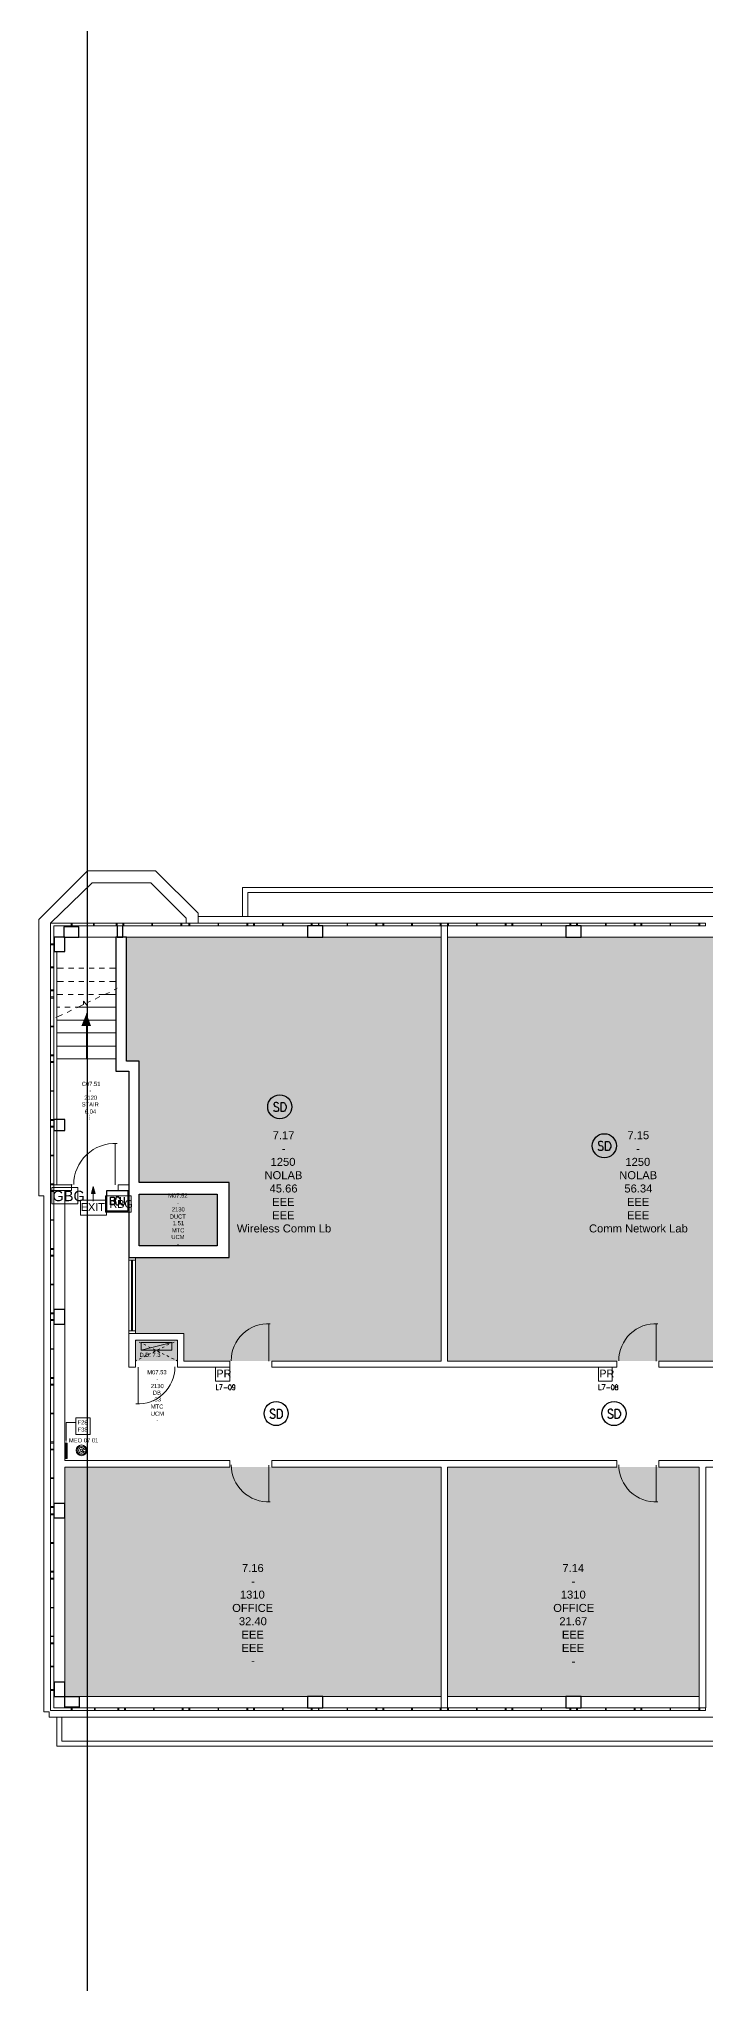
# Model space of a CAD drawing. Header units: millimetres. Extents: x -59 to 47, y 152 to 919.
# Drawn here: x -43.69 to -30.62, y 557.58 to 595.69 of the extents above; entities that cross this region are included whole.
import ezdxf

# ---------------------------------------------------------------- set-up
doc = ezdxf.new("R2010")
doc.units = ezdxf.units.MM
for name, color, linetype, true_color in [('PDF_014407$_ps_FIRE$DETECT', 80, 'Continuous', 0x3fff00), ('PDF_014407$_ps_FIRE_ALARM', 7, 'Continuous', 0x37dd00), ('PDF_014407$HL-TMP', 7, 'Continuous', 0x800000)]:
    doc.layers.add(name, color=color, linetype=linetype, true_color=true_color)
for name, color, linetype in [('PDF_014407$_ps_TEXTBOLD', 2, 'Continuous'), ('PDF_014407$_ps_TEXTBOLD$FIRE', 2, 'Continuous'), ('PDF_014407$BL', 7, 'Continuous'), ('PDF_014407$DR', 7, 'Continuous'), ('PDF_014407$EQ', 7, 'Continuous'), ('PDF_014407$FI', 7, 'Continuous'), ('PDF_014407$FI-DSG', 7, 'Continuous'), ('PDF_014407$PL-STAIR', 7, 'Continuous'), ('PDF_014407$REG-EGRESS', 7, 'Continuous'), ('PDF_014407$WA', 7, 'Continuous'), ('PDF_014407$WA-COL', 7, 'Continuous'), ('PDF_014407$WA-EXT', 7, 'Continuous'), ('PDF_014407$WN', 7, 'Continuous'), ('PDF_Text', 7, 'Continuous')]:
    doc.layers.add(name, color=color, linetype=linetype)
doc.styles.add('PDF ArialMT', font='arial.ttf')

msp = doc.modelspace()

# ---------------------------------------------------------------- hatches: boundary and pattern name
at = {"layer": 'PDF_014407$WA', "transparency": 33554559}
msp.add_hatch(color=256, dxfattribs=at).paths.add_polyline_path([(-43.045, 573.249), (-43.055, 573.239), (-43.065, 573.229), (-43.055, 573.219), (-43.045, 573.209), (-43.035, 573.219), (-43.025, 573.229), (-43.035, 573.239)])
msp.add_hatch(color=256, dxfattribs=at).paths.add_polyline_path([(-43.045, 573.249), (-43.055, 573.239), (-43.065, 573.229), (-43.055, 573.219), (-43.045, 573.209), (-43.035, 573.219), (-43.025, 573.229), (-43.035, 573.239)])
msp.add_hatch(color=256, dxfattribs=at).paths.add_polyline_path([(-43.045, 573.249), (-43.055, 573.239), (-43.065, 573.229), (-43.055, 573.219), (-43.045, 573.209), (-43.035, 573.219), (-43.025, 573.229), (-43.035, 573.239)])

# ---------------------------------------------------------------- linework, layer by layer
msp.add_line((-42.736, 397.564), (-42.736, 918.763))
at = {"layer": 'PDF_014407$_ps_FIRE$DETECT', "lineweight": 25}
msp.add_lwpolyline([(-41.94, 572.717), (-42.352, 572.717), (-42.352, 573.119), (-41.94, 573.119)], close=True, dxfattribs=at)
for centre in [(-38.964, 574.76), (-32.599, 573.997), (-39.034, 568.747), (-32.409, 568.747)]:
    msp.add_circle(centre, 0.236, dxfattribs=at)
at = {"layer": 'PDF_014407$_ps_FIRE_ALARM', "lineweight": 0}
for points in [[(-42.924, 572.858), (-42.924, 573.179), (-43.436, 573.179), (-43.436, 572.858)], [(-41.88, 572.697), (-41.88, 573.018), (-42.382, 573.018), (-42.382, 572.697)], [(-39.943, 569.384), (-39.943, 569.655), (-40.224, 569.655), (-40.224, 569.384)], [(-32.444, 569.384), (-32.444, 569.655), (-32.715, 569.655), (-32.715, 569.384)]]:
    msp.add_lwpolyline(points, close=True, dxfattribs=at)
at = {"layer": 'PDF_014407$_ps_TEXTBOLD', "lineweight": 25}
for points in [[(-38.989, 574.815), (-38.999, 574.835), (-39.019, 574.845), (-39.049, 574.845), (-39.069, 574.835), (-39.079, 574.815), (-39.079, 574.805), (-39.069, 574.785), (-39.069, 574.775), (-39.049, 574.765), (-39.009, 574.755), (-38.999, 574.745), (-38.989, 574.735), (-38.989, 574.715), (-38.989, 574.695), (-38.999, 574.675), (-39.019, 574.665), (-39.049, 574.665), (-39.069, 574.675), (-39.079, 574.695)], [(-32.625, 574.062), (-32.635, 574.072), (-32.655, 574.082), (-32.685, 574.082), (-32.705, 574.072), (-32.715, 574.062), (-32.715, 574.042), (-32.705, 574.022), (-32.705, 574.012), (-32.685, 574.002), (-32.645, 573.992), (-32.635, 573.982), (-32.625, 573.972), (-32.625, 573.952), (-32.625, 573.932), (-32.635, 573.912), (-32.655, 573.902), (-32.685, 573.902), (-32.705, 573.912), (-32.715, 573.932)], [(-42.231, 572.918), (-42.211, 572.908), (-42.201, 572.888), (-42.201, 572.868), (-42.211, 572.858), (-42.211, 572.848), (-42.231, 572.837), (-42.282, 572.837), (-42.282, 572.988), (-42.231, 572.988), (-42.211, 572.988), (-42.211, 572.978), (-42.201, 572.968), (-42.201, 572.948), (-42.211, 572.938), (-42.211, 572.928), (-42.231, 572.918), (-42.282, 572.918)], [(-42.101, 572.958), (-42.111, 572.968), (-42.121, 572.988), (-42.131, 572.988), (-42.161, 572.988), (-42.171, 572.988), (-42.181, 572.968), (-42.181, 572.958), (-42.191, 572.938), (-42.191, 572.898), (-42.181, 572.878), (-42.181, 572.858), (-42.171, 572.848), (-42.161, 572.837), (-42.131, 572.837), (-42.121, 572.848), (-42.111, 572.858), (-42.101, 572.878), (-42.101, 572.898), (-42.131, 572.898)], [(-42.091, 572.988), (-42.091, 572.888), (-42.081, 572.858), (-42.071, 572.848), (-42.051, 572.837), (-42.041, 572.837), (-42.021, 572.848), (-42.011, 572.858), (-42.011, 572.888), (-42.011, 572.988)], [(-39.059, 568.802), (-39.069, 568.822), (-39.089, 568.832), (-39.12, 568.832), (-39.14, 568.822), (-39.15, 568.802), (-39.15, 568.782), (-39.14, 568.772), (-39.14, 568.762), (-39.12, 568.752), (-39.079, 568.732), (-39.069, 568.732), (-39.059, 568.722), (-39.059, 568.702), (-39.059, 568.682), (-39.069, 568.661), (-39.089, 568.651), (-39.12, 568.651), (-39.14, 568.661), (-39.15, 568.682)], [(-32.434, 568.802), (-32.444, 568.822), (-32.464, 568.832), (-32.494, 568.832), (-32.514, 568.822), (-32.524, 568.802), (-32.524, 568.782), (-32.514, 568.772), (-32.514, 568.762), (-32.494, 568.752), (-32.454, 568.732), (-32.444, 568.732), (-32.434, 568.722), (-32.434, 568.702), (-32.434, 568.682), (-32.444, 568.661), (-32.464, 568.651), (-32.494, 568.651), (-32.514, 568.661), (-32.524, 568.682)]]:
    msp.add_lwpolyline(points, dxfattribs=at)
for points in [[(-38.939, 574.665), (-38.939, 574.845), (-38.889, 574.845), (-38.869, 574.835), (-38.859, 574.815), (-38.848, 574.805), (-38.838, 574.775), (-38.838, 574.735), (-38.848, 574.705), (-38.859, 574.695), (-38.869, 574.675), (-38.889, 574.665)], [(-32.574, 573.902), (-32.574, 574.082), (-32.524, 574.082), (-32.504, 574.072), (-32.494, 574.062), (-32.484, 574.042), (-32.474, 574.012), (-32.474, 573.972), (-32.484, 573.952), (-32.494, 573.932), (-32.504, 573.912), (-32.524, 573.902)], [(-39.009, 568.651), (-39.009, 568.832), (-38.959, 568.832), (-38.939, 568.822), (-38.929, 568.802), (-38.919, 568.782), (-38.919, 568.762), (-38.919, 568.722), (-38.919, 568.692), (-38.929, 568.682), (-38.939, 568.661), (-38.959, 568.651)], [(-32.384, 568.651), (-32.384, 568.832), (-32.333, 568.832), (-32.313, 568.822), (-32.303, 568.802), (-32.293, 568.782), (-32.283, 568.762), (-32.283, 568.722), (-32.293, 568.692), (-32.303, 568.682), (-32.313, 568.661), (-32.333, 568.651)]]:
    msp.add_lwpolyline(points, close=True, dxfattribs=at)
at = {"layer": 'PDF_014407$_ps_TEXTBOLD$FIRE', "lineweight": 20}
for points in [[(-40.204, 569.314), (-40.204, 569.214), (-40.164, 569.214)], [(-40.133, 569.214), (-40.093, 569.314), (-40.143, 569.314)], [(-40.063, 569.254), (-39.993, 569.254)], [(-39.842, 569.274), (-39.842, 569.264), (-39.852, 569.254), (-39.862, 569.254), (-39.872, 569.254), (-39.882, 569.254), (-39.892, 569.264), (-39.892, 569.274), (-39.892, 569.284), (-39.892, 569.294), (-39.882, 569.304), (-39.872, 569.314), (-39.862, 569.314), (-39.852, 569.304), (-39.842, 569.294), (-39.842, 569.274), (-39.842, 569.254), (-39.842, 569.234), (-39.852, 569.214), (-39.862, 569.214), (-39.872, 569.214), (-39.882, 569.214), (-39.892, 569.224)], [(-32.705, 569.314), (-32.705, 569.214), (-32.655, 569.214)], [(-32.625, 569.214), (-32.584, 569.314), (-32.645, 569.314)], [(-32.554, 569.254), (-32.494, 569.254)]]:
    msp.add_lwpolyline(points, dxfattribs=at)
for points in [[(-39.943, 569.314), (-39.953, 569.304), (-39.963, 569.294), (-39.973, 569.264), (-39.973, 569.254), (-39.963, 569.234), (-39.953, 569.214), (-39.943, 569.214), (-39.923, 569.214), (-39.923, 569.234), (-39.913, 569.254), (-39.913, 569.264), (-39.923, 569.294), (-39.923, 569.304)], [(-32.444, 569.314), (-32.454, 569.304), (-32.454, 569.294), (-32.464, 569.264), (-32.464, 569.254), (-32.454, 569.234), (-32.454, 569.214), (-32.444, 569.214), (-32.434, 569.214), (-32.424, 569.214), (-32.414, 569.234), (-32.404, 569.254), (-32.404, 569.264), (-32.414, 569.294), (-32.424, 569.304), (-32.434, 569.314)], [(-32.364, 569.314), (-32.374, 569.304), (-32.384, 569.294), (-32.384, 569.284), (-32.374, 569.274), (-32.354, 569.264), (-32.344, 569.264), (-32.333, 569.254), (-32.333, 569.244), (-32.333, 569.234), (-32.333, 569.224), (-32.344, 569.214), (-32.354, 569.214), (-32.364, 569.214), (-32.374, 569.214), (-32.384, 569.224), (-32.384, 569.234), (-32.384, 569.244), (-32.384, 569.254), (-32.374, 569.264), (-32.364, 569.264), (-32.344, 569.274), (-32.333, 569.284), (-32.333, 569.294), (-32.344, 569.304), (-32.354, 569.314)]]:
    msp.add_lwpolyline(points, close=True, dxfattribs=at)
at = {"layer": 'PDF_014407$BL', "lineweight": 9}
for points in [[(-40.565, 578.359), (-40.565, 578.559), (-41.398, 579.383), (-42.733, 579.383), (-43.687, 578.429), (-43.687, 573.018), (-43.587, 573.018), (-43.587, 562.899), (-43.486, 562.899), (-43.486, 562.799), (-4.005, 562.799)], [(-43.456, 578.359), (-42.643, 579.152), (-41.489, 579.152), (-40.796, 578.459), (-40.796, 578.359)], [(-39.692, 578.489), (-39.692, 579.061), (14.958, 579.061), (14.958, 578.489)], [(-39.591, 578.489), (-39.591, 578.961), (14.858, 578.961), (14.858, 578.489)], [(7.871, 562.799), (14.968, 562.799), (14.968, 562.899), (15.068, 562.899), (15.068, 563.201), (15.018, 563.201), (15.018, 578.088), (15.109, 578.088), (15.109, 578.489), (-40.565, 578.489)], [(-42.171, 578.088), (-43.336, 578.088)], [(-43.336, 573.229), (-43.336, 577.807)], [(-41.97, 578.088), (-35.797, 578.088)], [(-35.676, 578.088), (-28.208, 578.088)], [(-43.175, 573.119), (-43.175, 567.828)], [(-41.79, 570.187), (-41.77, 570.177)], [(-41.719, 570.147), (-41.679, 570.127)], [(-41.037, 570.147), (-41.087, 570.127)], [(-40.967, 570.187), (-40.997, 570.177)], [(-41.77, 569.796), (-41.79, 569.776)], [(-41.679, 569.836), (-41.719, 569.816)], [(-41.629, 570.107), (-41.589, 570.087)], [(-41.589, 569.886), (-41.629, 569.856)], [(-41.539, 570.057), (-41.499, 570.037)], [(-41.499, 569.926), (-41.539, 569.906)], [(-41.448, 570.017), (-41.408, 569.997)], [(-41.408, 569.977), (-41.448, 569.946)], [(-41.318, 570.017), (-41.358, 569.997)], [(-41.358, 569.977), (-41.318, 569.946)], [(-41.228, 570.057), (-41.268, 570.037)], [(-41.268, 569.926), (-41.228, 569.906)], [(-41.137, 570.107), (-41.177, 570.087)], [(-41.177, 569.886), (-41.137, 569.856)], [(-41.087, 569.836), (-41.037, 569.816)], [(-40.997, 569.796), (-40.967, 569.776)], [(-35.797, 563.201), (-43.175, 563.201), (-43.175, 567.698)], [(-30.737, 563.201), (-35.676, 563.201)], [(-4.005, 562.227), (-43.336, 562.227), (-43.336, 562.799)], [(-18.059, 562.799), (-18.059, 562.327), (-43.235, 562.327), (-43.235, 562.799)]]:
    msp.add_lwpolyline(points, dxfattribs=at)
at = {"layer": 'PDF_014407$DR', "lineweight": 0}
for points in [[(-42.191, 573.229), (-42.191, 574.032), (-42.191, 573.229)], [(-39.18, 569.776), (-39.18, 570.509), (-39.18, 569.776)], [(-31.581, 569.776), (-31.581, 570.509), (-31.581, 569.776)], [(-41.74, 569.655), (-41.74, 568.933), (-41.74, 569.655)], [(-39.18, 567.738), (-39.18, 567.015), (-39.18, 567.738)], [(-31.581, 567.738), (-31.581, 567.015), (-31.581, 567.738)]]:
    msp.add_lwpolyline(points, dxfattribs=at)
for centre, radius, start, end in [((-42.196, 573.234), 0.808, 87.0454, 179.9999), ((-39.188, 569.782), 0.728, 87.0447, 180), ((-31.589, 569.782), 0.728, 87.0447, 180), ((-41.748, 569.662), 0.728, 267.0447, 360), ((-39.188, 567.744), 0.728, 180, 272.9553), ((-31.589, 567.744), 0.728, 180, 272.9553)]:
    msp.add_arc(centre, radius, start, end, dxfattribs=at)
at = {"layer": 'PDF_014407$EQ', "lineweight": 9}
msp.add_lwpolyline([(-41.679, 569.987), (-41.077, 570.137)], dxfattribs=at)
msp.add_lwpolyline([(-41.077, 570.137), (-41.679, 570.137), (-41.679, 569.987), (-41.077, 569.987)], close=True, dxfattribs=at)
at = {"layer": 'PDF_014407$EQ', "transparency": 33554559}
msp.add_solid([(-41.679, 570.137), (-41.077, 570.137), (-41.679, 569.987)], dxfattribs=at)
at = {"layer": 'PDF_014407$FI', "lineweight": 9}
msp.add_lwpolyline([(-42.764, 567.989), (-42.844, 568.019), (-42.764, 568.059)], close=True, dxfattribs=at)
for radius in [0.105, 0.0853]:
    msp.add_circle((-42.852, 568.026), radius, dxfattribs=at)
for radius, start, end in [(0.0552, 22.7691, 337.2309), (0.0251, 22.7694, 337.2306)]:
    msp.add_arc((-42.852, 568.026), radius, start, end, dxfattribs=at)
at = {"layer": 'PDF_014407$FI-DSG', "lineweight": 9}
for points in [[(-42.964, 568.661), (-42.683, 568.661), (-42.683, 568.34), (-42.964, 568.34)], [(-43.135, 567.868), (-43.135, 568.17), (-43.165, 568.17), (-43.165, 567.868)]]:
    msp.add_lwpolyline(points, close=True, dxfattribs=at)
msp.add_lwpolyline([(-43.155, 568.22), (-43.155, 568.571), (-43.045, 568.571), (-42.964, 568.571)], dxfattribs=at)
at = {"layer": 'PDF_014407$FI-DSG', "transparency": 33554559}
for points in [[(-43.135, 568.17), (-43.165, 568.17), (-43.135, 567.868)], [(-43.165, 568.17), (-43.135, 567.868), (-43.165, 567.868)], [(-43.145, 568.22), (-43.155, 568.17), (-43.155, 568.22)]]:
    msp.add_solid(points, dxfattribs=at)
at = {"layer": 'PDF_014407$HL-TMP', "transparency": 33554559}
for points in [[(-35.797, 578.088), (-41.97, 578.088), (-35.797, 575.658)], [(-41.97, 578.088), (-35.797, 575.658), (-41.97, 575.658)], [(-28.198, 578.088), (-35.676, 578.088), (-28.198, 577.475)], [(-35.676, 578.088), (-28.198, 577.475), (-35.676, 577.475)], [(-28.76, 577.475), (-35.676, 577.475), (-28.76, 569.776)], [(-35.676, 577.475), (-28.76, 569.776), (-35.676, 569.776)], [(-35.797, 575.658), (-41.719, 575.658), (-35.797, 573.279)], [(-41.719, 575.658), (-35.797, 573.279), (-41.719, 573.279)], [(-35.797, 573.279), (-39.953, 573.279), (-35.797, 571.804)], [(-39.953, 573.279), (-35.797, 571.804), (-39.953, 571.804)], [(-35.797, 571.804), (-41.79, 571.804), (-35.797, 570.318)], [(-41.79, 571.804), (-35.797, 570.318), (-41.79, 570.318)], [(-35.797, 570.318), (-40.846, 570.318), (-35.797, 569.776)], [(-40.846, 570.318), (-35.797, 569.776), (-40.846, 569.776)], [(-35.797, 567.698), (-43.175, 567.698), (-35.797, 563.201)], [(-43.175, 567.698), (-35.797, 563.201), (-43.175, 563.201)], [(-30.737, 567.698), (-35.676, 567.698), (-30.737, 563.201)], [(-35.676, 567.698), (-30.737, 563.201), (-35.676, 563.201)]]:
    msp.add_solid(points, dxfattribs=at)
at = {"layer": 'PDF_014407$HL-TMP', "color": 191, "true_color": 0xbb77ff, "transparency": 33554559}
for points in [[(-40.194, 573.048), (-41.719, 573.048), (-40.194, 572.034)], [(-41.719, 573.048), (-40.194, 572.034), (-41.719, 572.034)], [(-40.967, 570.187), (-41.79, 570.187), (-40.967, 569.776)], [(-41.79, 570.187), (-40.967, 569.776), (-41.79, 569.776)]]:
    msp.add_solid(points, dxfattribs=at)
at = {"layer": 'PDF_014407$PL-STAIR', "lineweight": 9}
for points in [[(-43.205, 577.475), (-43.336, 577.475)], [(-43.004, 577.475), (-43.105, 577.475)], [(-42.804, 577.475), (-42.904, 577.475)], [(-42.603, 577.475), (-42.703, 577.475)], [(-42.402, 577.475), (-42.503, 577.475)], [(-42.181, 577.475), (-42.302, 577.475)], [(-43.205, 577.214), (-43.336, 577.214)], [(-43.004, 577.214), (-43.105, 577.214)], [(-42.804, 577.214), (-42.904, 577.214)], [(-42.603, 577.214), (-42.703, 577.214)], [(-42.402, 577.214), (-42.503, 577.214)], [(-42.402, 576.963), (-42.302, 577.003)], [(-42.181, 577.214), (-42.302, 577.214)], [(-42.211, 577.054), (-42.151, 577.084)], [(-43.215, 576.963), (-43.336, 576.963)], [(-43.275, 576.712), (-43.336, 576.712)], [(-43.075, 576.712), (-43.175, 576.712)], [(-43.135, 576.612), (-43.045, 576.652)], [(-43.014, 576.963), (-43.115, 576.963)], [(-42.181, 576.712), (-42.924, 576.712), (-42.974, 576.712)], [(-42.944, 576.702), (-42.814, 576.763), (-42.814, 576.833), (-42.774, 576.783), (-42.733, 576.732), (-42.733, 576.803), (-42.673, 576.833)], [(-42.814, 576.963), (-42.914, 576.963)], [(-42.613, 576.963), (-42.713, 576.963)], [(-42.583, 576.873), (-42.492, 576.923)], [(-42.181, 576.963), (-42.392, 576.963), (-42.513, 576.963)], [(-43.356, 576.512), (-43.225, 576.572)], [(-42.181, 576.461), (-43.336, 576.461)], [(-42.753, 576.592), (-42.753, 575.698)], [(-42.181, 576.21), (-43.336, 576.21)], [(-42.181, 575.949), (-43.336, 575.949)], [(-42.181, 575.698), (-43.336, 575.698)]]:
    msp.add_lwpolyline(points, dxfattribs=at)
at = {"layer": 'PDF_014407$PL-STAIR', "transparency": 33554559}
msp.add_solid([(-42.663, 576.341), (-42.753, 576.592), (-42.854, 576.341)], dxfattribs=at)
at = {"layer": 'PDF_014407$REG-EGRESS', "lineweight": 18}
for points in [[(-42.583, 573.058), (-42.623, 573.199), (-42.653, 573.058)], [(-42.874, 572.928), (-42.362, 572.928), (-42.362, 572.637), (-42.874, 572.637)]]:
    msp.add_lwpolyline(points, close=True, dxfattribs=at)
msp.add_lwpolyline([(-42.623, 573.058), (-42.623, 572.908)], dxfattribs=at)
at = {"layer": 'PDF_014407$REG-EGRESS', "transparency": 33554559}
msp.add_solid([(-42.653, 573.058), (-42.583, 573.058), (-42.623, 573.199)], dxfattribs=at)
at = {"layer": 'PDF_014407$WA', "lineweight": 20}
for points in [[(-43.055, 578.359), (-43.456, 578.359), (-43.456, 577.957), (-43.396, 577.957), (-43.396, 578.308), (-43.055, 578.308), (-43.055, 578.359), (-43.055, 578.308)], [(-42.151, 578.359), (-42.151, 578.308), (-42.041, 578.308), (-42.041, 578.359)], [(-40.886, 578.359), (-40.886, 578.308)], [(-40.746, 578.359), (-40.746, 578.308)], [(-43.456, 577.957), (-43.396, 577.957)], [(-38.417, 578.088), (-38.116, 578.088)], [(-33.357, 578.088), (-33.056, 578.088)], [(-43.045, 573.229), (-43.396, 573.229), (-43.396, 573.119), (-43.045, 573.119)], [(-43.045, 573.229), (-43.045, 573.119), (-43.045, 573.229)], [(-43.045, 573.229), (-43.045, 573.119), (-43.045, 573.229)], [(-41.92, 573.229), (-42.131, 573.229), (-42.131, 573.119), (-41.92, 573.119)], [(-28.76, 569.776), (-31.53, 569.776), (-31.53, 569.655), (-28.76, 569.655)], [(-43.396, 568.18), (-43.396, 568.049), (-43.456, 568.049), (-43.456, 568.17), (-43.396, 568.17), (-43.396, 568.049)], [(-43.175, 567.698), (-39.943, 567.698), (-39.943, 567.828), (-43.175, 567.828)], [(-33.056, 563.201), (-33.357, 563.201)]]:
    msp.add_lwpolyline(points, dxfattribs=at)
for points in [[(-42.151, 578.359), (-42.041, 578.359), (-42.041, 578.308), (-42.151, 578.308)], [(-40.746, 578.308), (-40.746, 578.359), (-40.886, 578.359), (-40.886, 578.308)], [(-39.481, 578.308), (-39.591, 578.308), (-39.591, 578.359), (-39.481, 578.359)], [(-39.591, 578.308), (-39.591, 578.359)], [(-39.481, 578.308), (-39.481, 578.359)], [(-39.12, 569.655), (-32.354, 569.655), (-32.354, 569.776), (-35.676, 569.776), (-35.676, 578.308), (-35.797, 578.308), (-35.797, 569.776), (-39.12, 569.776)], [(-38.206, 578.308), (-38.206, 578.359), (-38.326, 578.359), (-38.326, 578.308)], [(-38.326, 578.308), (-38.326, 578.359)], [(-38.206, 578.308), (-38.206, 578.359)], [(-36.941, 578.308), (-36.941, 578.359), (-37.062, 578.359), (-37.062, 578.308)], [(-37.062, 578.308), (-37.062, 578.359)], [(-36.941, 578.308), (-36.941, 578.359)], [(-35.676, 578.308), (-35.676, 578.359), (-35.797, 578.359), (-35.797, 578.308)], [(-35.797, 578.308), (-35.797, 578.359)], [(-35.676, 578.308), (-35.676, 578.359)], [(-34.411, 578.308), (-34.411, 578.359), (-34.522, 578.359), (-34.522, 578.308)], [(-34.522, 578.308), (-34.522, 578.359)], [(-34.411, 578.308), (-34.411, 578.359)], [(-33.147, 578.308), (-33.147, 578.359), (-33.257, 578.359), (-33.257, 578.308)], [(-33.257, 578.308), (-33.257, 578.359)], [(-33.147, 578.308), (-33.147, 578.359)], [(-31.882, 578.308), (-31.882, 578.359), (-31.992, 578.359), (-31.992, 578.308)], [(-31.992, 578.308), (-31.992, 578.359)], [(-31.882, 578.308), (-31.882, 578.359)], [(-30.617, 578.308), (-30.617, 578.359), (-30.727, 578.359), (-30.727, 578.308)], [(-30.727, 578.308), (-30.727, 578.359)], [(-43.396, 577.034), (-43.456, 577.034), (-43.456, 576.913), (-43.396, 576.913)], [(-43.396, 575.759), (-43.456, 575.759), (-43.456, 575.648), (-43.396, 575.648)], [(-43.396, 574.494), (-43.396, 574.383), (-43.456, 574.383), (-43.456, 574.494)], [(-43.396, 573.229), (-43.456, 573.229), (-43.456, 573.119), (-43.396, 573.119)], [(-43.396, 571.964), (-43.456, 571.964), (-43.456, 571.854), (-43.396, 571.854)], [(-43.396, 570.699), (-43.456, 570.699), (-43.456, 570.589), (-43.396, 570.589)], [(-40.846, 570.318), (-41.79, 570.318), (-41.92, 570.318), (-41.92, 569.655), (-41.79, 569.655), (-41.79, 570.187), (-40.967, 570.187), (-40.967, 569.655), (-39.943, 569.655), (-39.943, 569.776), (-40.846, 569.776)], [(-43.396, 569.434), (-43.396, 569.324), (-43.456, 569.324), (-43.456, 569.434)], [(-39.12, 567.698), (-35.797, 567.698), (-35.797, 562.98), (-35.676, 562.98), (-35.676, 567.698), (-32.354, 567.698), (-32.354, 567.828), (-39.12, 567.828)], [(-31.53, 567.698), (-30.737, 567.698), (-30.737, 562.98), (-30.607, 562.98), (-30.607, 567.698), (-27.595, 567.698), (-27.595, 567.828), (-31.53, 567.828)], [(-43.396, 566.905), (-43.456, 566.905), (-43.456, 566.784), (-43.396, 566.784)], [(-43.396, 565.64), (-43.456, 565.64), (-43.456, 565.519), (-43.396, 565.519)], [(-43.396, 564.375), (-43.456, 564.375), (-43.456, 564.255), (-43.396, 564.255)], [(-43.456, 562.929), (-43.055, 562.929), (-43.055, 562.98), (-43.396, 562.98), (-43.396, 563.321), (-43.456, 563.321)], [(-42.011, 562.929), (-42.011, 562.98), (-42.121, 562.98), (-42.121, 562.929)], [(-40.746, 562.929), (-40.856, 562.929), (-40.856, 562.98), (-40.746, 562.98)], [(-39.481, 562.929), (-39.591, 562.929), (-39.591, 562.98), (-39.481, 562.98)], [(-38.206, 562.929), (-38.326, 562.929), (-38.326, 562.98), (-38.206, 562.98)], [(-36.941, 562.929), (-37.062, 562.929), (-37.062, 562.98), (-36.941, 562.98)], [(-35.676, 562.929), (-35.797, 562.929), (-35.797, 562.98), (-35.676, 562.98)], [(-34.411, 562.929), (-34.522, 562.929), (-34.522, 562.98), (-34.411, 562.98)], [(-33.147, 562.929), (-33.257, 562.929), (-33.257, 562.98), (-33.147, 562.98)], [(-31.882, 562.929), (-31.992, 562.929), (-31.992, 562.98), (-31.882, 562.98)], [(-30.617, 562.929), (-30.727, 562.929), (-30.727, 562.98), (-30.617, 562.98)]]:
    msp.add_lwpolyline(points, close=True, dxfattribs=at)
at = {"layer": 'PDF_014407$WA-COL', "lineweight": 25}
for points in [[(-42.904, 578.288), (-43.195, 578.288), (-43.195, 578.088), (-42.904, 578.088)], [(-38.116, 578.088), (-38.116, 578.308), (-38.417, 578.308), (-38.417, 578.088)], [(-33.056, 578.088), (-33.056, 578.308), (-33.357, 578.308), (-33.357, 578.088)], [(-43.175, 577.807), (-43.175, 578.088), (-43.386, 578.088), (-43.386, 577.807)], [(-43.175, 574.514), (-43.396, 574.514), (-43.396, 574.293), (-43.175, 574.293)], [(-43.175, 570.79), (-43.396, 570.79), (-43.396, 570.499), (-43.175, 570.499)], [(-43.175, 566.985), (-43.396, 566.985), (-43.396, 566.704), (-43.175, 566.704)], [(-43.175, 563.482), (-43.386, 563.482), (-43.386, 563.201), (-43.175, 563.201)], [(-42.894, 563.201), (-42.894, 562.99), (-43.175, 562.99), (-43.175, 563.201)], [(-38.116, 563.201), (-38.417, 563.201), (-38.417, 562.98), (-38.116, 562.98)], [(-33.056, 563.201), (-33.357, 563.201), (-33.357, 562.98), (-33.056, 562.98)]]:
    msp.add_lwpolyline(points, close=True, dxfattribs=at)
for points in [[(-42.151, 578.308), (-42.151, 578.088), (-42.041, 578.088), (-42.041, 578.308)], [(-38.116, 563.201), (-38.417, 563.201)]]:
    msp.add_lwpolyline(points, dxfattribs=at)
at = {"layer": 'PDF_014407$WA-EXT', "lineweight": 25}
for points in [[(-39.953, 573.279), (-41.719, 573.279), (-41.719, 575.658), (-41.97, 575.658), (-41.97, 578.088), (-42.181, 578.088), (-42.181, 575.458), (-41.92, 575.458), (-41.92, 571.804), (-39.953, 571.804)], [(-40.194, 572.034), (-41.719, 572.034), (-41.719, 573.048), (-40.194, 573.048)]]:
    msp.add_lwpolyline(points, close=True, dxfattribs=at)
at = {"layer": 'PDF_014407$WN', "lineweight": 0}
for points in [[(-42.603, 578.308), (-42.603, 578.329), (-42.603, 578.359), (-42.613, 578.359), (-42.613, 578.329), (-42.613, 578.308), (-42.603, 578.308), (-42.181, 578.308), (-42.603, 578.308), (-43.035, 578.308), (-43.055, 578.308), (-42.151, 578.308), (-42.171, 578.308), (-42.181, 578.308)], [(-43.055, 578.308), (-43.055, 578.359), (-43.035, 578.359), (-43.035, 578.308)], [(-43.035, 578.329), (-43.035, 578.359), (-43.025, 578.359)], [(-42.171, 578.359), (-42.613, 578.359)], [(-42.151, 578.308), (-42.151, 578.359), (-42.171, 578.359), (-42.171, 578.308), (-42.171, 578.329)], [(-41.458, 578.308), (-41.458, 578.329), (-41.458, 578.359), (-41.469, 578.359), (-41.469, 578.329), (-41.469, 578.308), (-41.458, 578.308), (-40.916, 578.308), (-41.458, 578.308), (-42.021, 578.308), (-42.041, 578.308), (-40.886, 578.308), (-40.906, 578.308), (-40.916, 578.308)], [(-42.041, 578.308), (-42.041, 578.359), (-42.021, 578.359), (-42.021, 578.308)], [(-42.011, 578.359), (-41.469, 578.359), (-42.021, 578.359)], [(-40.906, 578.359), (-41.469, 578.359)], [(-40.886, 578.308), (-40.886, 578.359), (-40.906, 578.359), (-40.906, 578.308), (-40.906, 578.329)], [(-40.164, 578.308), (-40.164, 578.329), (-40.164, 578.359), (-40.174, 578.359), (-40.174, 578.329), (-40.174, 578.308), (-40.164, 578.308), (-39.621, 578.308), (-40.164, 578.308), (-40.726, 578.308), (-40.746, 578.308), (-39.591, 578.308), (-39.611, 578.308), (-39.621, 578.308)], [(-40.746, 578.308), (-40.746, 578.359), (-40.726, 578.359), (-40.726, 578.308)], [(-40.726, 578.329), (-40.726, 578.359), (-40.716, 578.359)], [(-39.611, 578.359), (-40.174, 578.359)], [(-39.591, 578.359), (-39.611, 578.359), (-39.611, 578.308), (-39.611, 578.329)], [(-38.899, 578.308), (-38.899, 578.329), (-38.899, 578.359), (-38.909, 578.359), (-38.909, 578.329), (-38.909, 578.308), (-38.899, 578.308), (-38.357, 578.308), (-38.899, 578.308), (-39.461, 578.308), (-39.481, 578.308), (-38.326, 578.308), (-38.347, 578.308), (-38.357, 578.308)], [(-39.481, 578.359), (-39.461, 578.359), (-39.461, 578.308)], [(-39.461, 578.329), (-39.461, 578.359), (-39.451, 578.359)], [(-38.347, 578.359), (-38.909, 578.359)], [(-38.326, 578.359), (-38.347, 578.359), (-38.347, 578.308), (-38.347, 578.329)], [(-37.634, 578.308), (-37.634, 578.329), (-37.634, 578.359), (-37.644, 578.359), (-37.644, 578.329), (-37.644, 578.308), (-37.634, 578.308), (-37.092, 578.308), (-37.634, 578.308), (-38.196, 578.308), (-38.206, 578.308), (-37.062, 578.308), (-37.082, 578.308), (-37.092, 578.308)], [(-38.206, 578.359), (-38.196, 578.359), (-38.196, 578.308)], [(-38.196, 578.329), (-38.196, 578.359), (-38.176, 578.359)], [(-37.082, 578.359), (-37.644, 578.359)], [(-37.062, 578.359), (-37.082, 578.359), (-37.082, 578.308), (-37.082, 578.329)], [(-36.359, 578.308), (-36.359, 578.329), (-36.359, 578.359), (-36.379, 578.359), (-36.379, 578.329), (-36.379, 578.308), (-36.359, 578.308), (-35.827, 578.308), (-36.359, 578.308), (-36.921, 578.308), (-36.941, 578.308), (-35.797, 578.308), (-35.817, 578.308), (-35.827, 578.308)], [(-36.941, 578.359), (-36.921, 578.359), (-36.921, 578.308)], [(-36.921, 578.329), (-36.921, 578.359), (-36.911, 578.359)], [(-35.817, 578.359), (-36.379, 578.359)], [(-35.797, 578.359), (-35.817, 578.359), (-35.817, 578.308), (-35.817, 578.329)], [(-35.094, 578.308), (-35.094, 578.329), (-35.094, 578.359), (-35.104, 578.359), (-35.104, 578.329), (-35.104, 578.308), (-35.094, 578.308), (-34.562, 578.308), (-35.094, 578.308), (-35.656, 578.308), (-35.676, 578.308), (-34.522, 578.308), (-34.542, 578.308), (-34.562, 578.308)], [(-35.676, 578.359), (-35.656, 578.359), (-35.656, 578.308)], [(-35.656, 578.329), (-35.656, 578.359), (-35.646, 578.359)], [(-34.542, 578.359), (-35.104, 578.359)], [(-34.522, 578.359), (-34.542, 578.359), (-34.542, 578.308), (-34.542, 578.329)], [(-33.829, 578.308), (-33.829, 578.329), (-33.829, 578.359), (-33.839, 578.359), (-33.839, 578.329), (-33.839, 578.308), (-33.829, 578.308), (-33.287, 578.308), (-33.829, 578.308), (-34.391, 578.308), (-34.411, 578.308), (-33.257, 578.308), (-33.277, 578.308), (-33.287, 578.308)], [(-34.411, 578.359), (-34.391, 578.359), (-34.391, 578.308)], [(-34.391, 578.329), (-34.391, 578.359), (-34.381, 578.359)], [(-33.277, 578.359), (-33.839, 578.359)], [(-33.257, 578.359), (-33.277, 578.359), (-33.277, 578.308), (-33.277, 578.329)], [(-32.564, 578.308), (-32.564, 578.329), (-32.564, 578.359), (-32.574, 578.359), (-32.574, 578.329), (-32.574, 578.308), (-32.564, 578.308), (-32.022, 578.308), (-32.564, 578.308), (-33.127, 578.308), (-33.147, 578.308), (-31.992, 578.308), (-32.012, 578.308), (-32.022, 578.308)], [(-33.147, 578.359), (-33.127, 578.359), (-33.127, 578.308)], [(-33.127, 578.329), (-33.127, 578.359), (-33.116, 578.359)], [(-32.012, 578.359), (-32.574, 578.359)], [(-31.992, 578.359), (-32.012, 578.359), (-32.012, 578.308), (-32.012, 578.329)], [(-31.3, 578.308), (-31.3, 578.329), (-31.3, 578.359), (-31.31, 578.359), (-31.31, 578.329), (-31.31, 578.308), (-31.3, 578.308), (-30.757, 578.308), (-31.3, 578.308), (-31.862, 578.308), (-31.882, 578.308), (-30.727, 578.308), (-30.747, 578.308), (-30.757, 578.308)], [(-31.882, 578.359), (-31.862, 578.359), (-31.862, 578.308)], [(-31.862, 578.329), (-31.862, 578.359), (-31.852, 578.359)], [(-30.747, 578.359), (-31.31, 578.359)], [(-30.727, 578.359), (-30.747, 578.359), (-30.747, 578.308), (-30.747, 578.329)], [(-43.396, 577.505), (-43.426, 577.505), (-43.456, 577.505), (-43.456, 577.485), (-43.426, 577.485), (-43.396, 577.485), (-43.396, 577.505), (-43.396, 577.927), (-43.396, 577.505), (-43.396, 577.054), (-43.396, 577.034), (-43.396, 577.957), (-43.396, 577.937), (-43.396, 577.927)], [(-43.396, 577.957), (-43.456, 577.957), (-43.456, 577.937), (-43.396, 577.937), (-43.426, 577.937)], [(-43.456, 577.937), (-43.456, 577.485)], [(-43.426, 577.054), (-43.456, 577.054), (-43.456, 577.064)], [(-43.456, 577.034), (-43.396, 577.034), (-43.456, 577.034), (-43.456, 577.054), (-43.396, 577.054)], [(-43.396, 576.341), (-43.426, 576.341), (-43.456, 576.341), (-43.456, 576.331), (-43.426, 576.331), (-43.396, 576.331), (-43.396, 576.341), (-43.396, 576.883), (-43.396, 576.341), (-43.396, 575.779), (-43.396, 575.759), (-43.396, 576.913), (-43.396, 576.893), (-43.396, 576.883)], [(-43.456, 576.913), (-43.396, 576.913), (-43.456, 576.913), (-43.456, 576.893), (-43.396, 576.893), (-43.426, 576.893)], [(-43.456, 576.893), (-43.456, 576.331)], [(-43.426, 575.779), (-43.456, 575.779), (-43.456, 575.799)], [(-43.456, 575.759), (-43.396, 575.759), (-43.456, 575.759), (-43.456, 575.779), (-43.396, 575.779)], [(-43.396, 575.076), (-43.426, 575.076), (-43.456, 575.076), (-43.456, 575.066), (-43.426, 575.066), (-43.396, 575.066), (-43.396, 575.076), (-43.396, 575.618), (-43.396, 575.076), (-43.396, 574.514), (-43.396, 574.494), (-43.396, 575.648), (-43.396, 575.628), (-43.396, 575.618)], [(-43.456, 575.648), (-43.396, 575.648), (-43.456, 575.648), (-43.456, 575.628), (-43.396, 575.628), (-43.426, 575.628)], [(-43.456, 575.628), (-43.456, 575.066)], [(-43.426, 574.514), (-43.456, 574.514), (-43.456, 574.524)], [(-43.456, 574.494), (-43.396, 574.494), (-43.456, 574.494), (-43.456, 574.514), (-43.396, 574.514)], [(-43.396, 573.811), (-43.426, 573.811), (-43.456, 573.811), (-43.456, 573.801), (-43.426, 573.801), (-43.396, 573.801), (-43.396, 573.811), (-43.396, 574.353), (-43.396, 573.811), (-43.396, 573.249), (-43.396, 573.229), (-43.396, 574.383), (-43.396, 574.363), (-43.396, 574.353)], [(-43.456, 574.383), (-43.396, 574.383), (-43.456, 574.383), (-43.456, 574.363), (-43.396, 574.363), (-43.426, 574.363)], [(-43.456, 574.363), (-43.456, 573.801)], [(-43.426, 573.249), (-43.456, 573.249), (-43.456, 573.259)], [(-43.456, 573.229), (-43.396, 573.229), (-43.456, 573.229), (-43.456, 573.249), (-43.396, 573.249)], [(-43.396, 572.546), (-43.426, 572.546), (-43.456, 572.546), (-43.456, 572.536), (-43.426, 572.536), (-43.396, 572.536), (-43.396, 572.546), (-43.396, 573.088), (-43.396, 572.546), (-43.396, 571.984), (-43.396, 571.964), (-43.396, 573.119), (-43.396, 573.098), (-43.396, 573.088)], [(-43.456, 573.119), (-43.396, 573.119), (-43.456, 573.119), (-43.456, 573.098), (-43.396, 573.098), (-43.426, 573.098)], [(-43.456, 573.098), (-43.456, 572.536)], [(-43.426, 571.984), (-43.456, 571.984), (-43.456, 571.994)], [(-43.456, 571.964), (-43.396, 571.964), (-43.456, 571.964), (-43.456, 571.984), (-43.396, 571.984)], [(-43.396, 571.282), (-43.426, 571.282), (-43.456, 571.282), (-43.456, 571.271), (-43.426, 571.271), (-43.396, 571.271), (-43.396, 571.282), (-43.396, 571.824), (-43.396, 571.282), (-43.396, 570.719), (-43.396, 570.699), (-43.396, 571.854), (-43.396, 571.834), (-43.396, 571.824)], [(-43.456, 571.854), (-43.396, 571.854), (-43.456, 571.854), (-43.456, 571.834), (-43.396, 571.834), (-43.426, 571.834)], [(-43.456, 571.834), (-43.456, 571.271)], [(-41.79, 571.804), (-41.92, 571.804)], [(-41.79, 571.753), (-41.92, 571.753)], [(-41.87, 570.368), (-41.87, 571.753)], [(-41.85, 570.368), (-41.85, 571.753)], [(-43.426, 570.719), (-43.456, 570.719), (-43.456, 570.729)], [(-43.456, 570.699), (-43.396, 570.699), (-43.456, 570.699), (-43.456, 570.719), (-43.396, 570.719)], [(-43.396, 570.017), (-43.426, 570.017), (-43.456, 570.017), (-43.456, 570.007), (-43.426, 570.007), (-43.396, 570.007), (-43.396, 570.017), (-43.396, 570.559), (-43.396, 570.017), (-43.396, 569.455), (-43.396, 569.434), (-43.396, 570.589), (-43.396, 570.569), (-43.396, 570.559)], [(-43.456, 570.589), (-43.396, 570.589), (-43.456, 570.589), (-43.456, 570.569), (-43.396, 570.569), (-43.426, 570.569)], [(-43.456, 570.569), (-43.456, 570.007)], [(-41.92, 570.368), (-41.79, 570.368)], [(-41.92, 570.318), (-41.79, 570.318)], [(-41.92, 570.318), (-41.92, 570.318)], [(-41.8, 570.318), (-41.8, 570.318)], [(-43.426, 569.455), (-43.456, 569.455), (-43.456, 569.465)], [(-43.456, 569.434), (-43.396, 569.434), (-43.456, 569.434), (-43.456, 569.455), (-43.396, 569.455)], [(-43.396, 568.752), (-43.426, 568.752), (-43.456, 568.752), (-43.456, 568.742), (-43.426, 568.742), (-43.396, 568.742), (-43.396, 568.752), (-43.396, 569.294), (-43.396, 568.752), (-43.396, 568.19), (-43.396, 568.17), (-43.396, 569.324), (-43.396, 569.304), (-43.396, 569.294)], [(-43.456, 569.324), (-43.396, 569.324), (-43.456, 569.324), (-43.456, 569.304), (-43.396, 569.304), (-43.426, 569.304)], [(-43.456, 569.304), (-43.456, 568.742)], [(-43.426, 568.19), (-43.456, 568.19), (-43.456, 568.2)], [(-43.456, 568.17), (-43.396, 568.17), (-43.456, 568.17), (-43.456, 568.19), (-43.396, 568.19)], [(-43.396, 567.487), (-43.426, 567.487), (-43.456, 567.487), (-43.456, 567.477), (-43.426, 567.477), (-43.396, 567.477), (-43.396, 567.487), (-43.396, 568.019), (-43.396, 567.487), (-43.396, 566.925), (-43.396, 566.905), (-43.396, 568.049), (-43.396, 568.039), (-43.396, 568.019)], [(-43.456, 568.049), (-43.396, 568.049), (-43.456, 568.049), (-43.456, 568.039), (-43.396, 568.039), (-43.426, 568.039)], [(-43.456, 568.039), (-43.456, 567.477)], [(-43.426, 566.925), (-43.456, 566.925), (-43.456, 566.935)], [(-43.456, 566.905), (-43.396, 566.905), (-43.456, 566.905), (-43.456, 566.925), (-43.396, 566.925)], [(-43.396, 566.222), (-43.426, 566.222), (-43.456, 566.222), (-43.456, 566.202), (-43.426, 566.202), (-43.396, 566.202), (-43.396, 566.222), (-43.396, 566.754), (-43.396, 566.222), (-43.396, 565.66), (-43.396, 565.64), (-43.396, 566.784), (-43.396, 566.764), (-43.396, 566.754)], [(-43.456, 566.784), (-43.396, 566.784), (-43.456, 566.784), (-43.456, 566.764), (-43.396, 566.764), (-43.426, 566.764)], [(-43.456, 566.764), (-43.456, 566.202)], [(-43.426, 565.66), (-43.456, 565.66), (-43.456, 565.67)], [(-43.456, 565.64), (-43.396, 565.64), (-43.456, 565.64), (-43.456, 565.66), (-43.396, 565.66)], [(-43.396, 564.947), (-43.426, 564.947), (-43.456, 564.947), (-43.456, 564.937), (-43.426, 564.937), (-43.396, 564.937), (-43.396, 564.947), (-43.396, 565.489), (-43.396, 564.947), (-43.396, 564.385), (-43.396, 564.375), (-43.396, 565.519), (-43.396, 565.499), (-43.396, 565.489)], [(-43.456, 565.519), (-43.396, 565.519), (-43.456, 565.519), (-43.456, 565.499), (-43.396, 565.499), (-43.426, 565.499)], [(-43.456, 565.499), (-43.456, 564.937)], [(-43.426, 564.385), (-43.456, 564.385), (-43.456, 564.405)], [(-43.456, 564.375), (-43.396, 564.375), (-43.456, 564.375), (-43.456, 564.385), (-43.396, 564.385)], [(-43.396, 563.793), (-43.426, 563.793), (-43.456, 563.793), (-43.456, 563.783), (-43.426, 563.783), (-43.396, 563.783), (-43.396, 563.793), (-43.396, 564.224), (-43.396, 563.793), (-43.396, 563.341), (-43.396, 563.321), (-43.396, 564.255), (-43.396, 564.234), (-43.396, 564.224)], [(-43.456, 564.255), (-43.396, 564.255), (-43.456, 564.255), (-43.456, 564.234), (-43.396, 564.234), (-43.426, 564.234)], [(-43.456, 564.234), (-43.456, 563.783)], [(-43.426, 563.341), (-43.456, 563.341), (-43.456, 563.351)], [(-43.456, 563.321), (-43.396, 563.321), (-43.456, 563.321), (-43.456, 563.341), (-43.396, 563.341)], [(-42.593, 562.98), (-42.593, 562.95), (-42.593, 562.929), (-42.583, 562.929), (-42.583, 562.95), (-42.583, 562.98), (-42.593, 562.98), (-43.025, 562.98), (-42.593, 562.98), (-42.141, 562.98), (-42.121, 562.98), (-43.055, 562.98), (-43.035, 562.98), (-43.035, 562.95)], [(-43.055, 562.929), (-43.055, 562.98), (-43.055, 562.929), (-43.035, 562.929), (-43.035, 562.98)], [(-43.035, 562.929), (-42.583, 562.929)], [(-42.141, 562.95), (-42.141, 562.929), (-42.151, 562.929)], [(-42.121, 562.929), (-42.121, 562.98), (-42.121, 562.929), (-42.141, 562.929), (-42.141, 562.98)], [(-41.438, 562.98), (-41.438, 562.95), (-41.438, 562.929), (-41.428, 562.929), (-41.428, 562.95), (-41.428, 562.98), (-41.438, 562.98), (-41.98, 562.98), (-41.438, 562.98), (-40.876, 562.98), (-40.856, 562.98), (-42.011, 562.98), (-41.991, 562.98), (-41.98, 562.98)], [(-42.011, 562.929), (-42.011, 562.98), (-42.011, 562.929), (-41.991, 562.929), (-41.991, 562.98), (-41.991, 562.95)], [(-41.991, 562.929), (-41.428, 562.929)], [(-40.876, 562.95), (-40.876, 562.929), (-40.886, 562.929)], [(-40.856, 562.929), (-40.856, 562.98), (-40.856, 562.929), (-40.876, 562.929), (-40.876, 562.98)], [(-40.174, 562.98), (-40.174, 562.95), (-40.174, 562.929), (-40.164, 562.929), (-40.164, 562.95), (-40.164, 562.98), (-40.174, 562.98), (-40.716, 562.98), (-40.174, 562.98), (-39.611, 562.98), (-39.591, 562.98), (-40.746, 562.98), (-40.726, 562.98), (-40.716, 562.98)], [(-40.746, 562.929), (-40.746, 562.98), (-40.746, 562.929), (-40.726, 562.929), (-40.726, 562.98), (-40.726, 562.95)], [(-40.726, 562.929), (-40.164, 562.929)], [(-39.611, 562.95), (-39.611, 562.929), (-39.621, 562.929)], [(-39.591, 562.929), (-39.591, 562.98), (-39.591, 562.929), (-39.611, 562.929), (-39.611, 562.98)], [(-38.909, 562.98), (-38.909, 562.95), (-38.909, 562.929), (-38.899, 562.929), (-38.899, 562.95), (-38.899, 562.98), (-38.909, 562.98), (-39.451, 562.98), (-38.909, 562.98), (-38.347, 562.98), (-38.326, 562.98), (-39.481, 562.98), (-39.461, 562.98), (-39.451, 562.98)], [(-39.481, 562.929), (-39.481, 562.98), (-39.481, 562.929), (-39.461, 562.929), (-39.461, 562.98), (-39.461, 562.95)], [(-39.461, 562.929), (-38.899, 562.929)], [(-38.347, 562.95), (-38.347, 562.929), (-38.357, 562.929)], [(-38.326, 562.929), (-38.326, 562.98), (-38.326, 562.929), (-38.347, 562.929), (-38.347, 562.98)], [(-37.644, 562.98), (-37.644, 562.95), (-37.644, 562.929), (-37.634, 562.929), (-37.634, 562.95), (-37.634, 562.98), (-37.644, 562.98), (-38.176, 562.98), (-37.644, 562.98), (-37.082, 562.98), (-37.062, 562.98), (-38.206, 562.98), (-38.196, 562.98), (-38.176, 562.98)], [(-38.206, 562.929), (-38.206, 562.98), (-38.206, 562.929), (-38.196, 562.929), (-38.196, 562.98), (-38.196, 562.95)], [(-38.196, 562.929), (-37.634, 562.929)], [(-37.082, 562.95), (-37.082, 562.929), (-37.092, 562.929)], [(-37.062, 562.929), (-37.062, 562.98), (-37.062, 562.929), (-37.082, 562.929), (-37.082, 562.98)], [(-36.379, 562.98), (-36.379, 562.95), (-36.379, 562.929), (-36.359, 562.929), (-36.359, 562.95), (-36.359, 562.98), (-36.379, 562.98), (-36.911, 562.98), (-36.379, 562.98), (-35.817, 562.98), (-35.797, 562.98), (-36.941, 562.98), (-36.921, 562.98), (-36.911, 562.98)], [(-36.941, 562.929), (-36.941, 562.98), (-36.941, 562.929), (-36.921, 562.929), (-36.921, 562.98), (-36.921, 562.95)], [(-36.921, 562.929), (-36.359, 562.929)], [(-35.817, 562.95), (-35.817, 562.929), (-35.827, 562.929)], [(-35.797, 562.929), (-35.797, 562.98), (-35.797, 562.929), (-35.817, 562.929), (-35.817, 562.98)], [(-35.104, 562.98), (-35.104, 562.95), (-35.104, 562.929), (-35.094, 562.929), (-35.094, 562.95), (-35.094, 562.98), (-35.104, 562.98), (-35.646, 562.98), (-35.104, 562.98), (-34.542, 562.98), (-34.522, 562.98), (-35.676, 562.98), (-35.656, 562.98), (-35.646, 562.98)], [(-35.676, 562.929), (-35.676, 562.98), (-35.676, 562.929), (-35.656, 562.929), (-35.656, 562.98), (-35.656, 562.95)], [(-35.656, 562.929), (-35.094, 562.929)], [(-34.542, 562.95), (-34.542, 562.929), (-34.562, 562.929)], [(-34.522, 562.929), (-34.522, 562.98), (-34.522, 562.929), (-34.542, 562.929), (-34.542, 562.98)], [(-33.839, 562.98), (-33.839, 562.95), (-33.839, 562.929), (-33.829, 562.929), (-33.829, 562.95), (-33.829, 562.98), (-33.839, 562.98), (-34.381, 562.98), (-33.839, 562.98), (-33.277, 562.98), (-33.257, 562.98), (-34.411, 562.98), (-34.391, 562.98), (-34.381, 562.98)], [(-34.411, 562.929), (-34.411, 562.98), (-34.411, 562.929), (-34.391, 562.929), (-34.391, 562.98), (-34.391, 562.95)], [(-34.391, 562.929), (-33.829, 562.929)], [(-33.277, 562.95), (-33.277, 562.929), (-33.287, 562.929)], [(-33.257, 562.929), (-33.257, 562.98), (-33.257, 562.929), (-33.277, 562.929), (-33.277, 562.98)], [(-32.574, 562.98), (-32.574, 562.95), (-32.574, 562.929), (-32.564, 562.929), (-32.564, 562.95), (-32.564, 562.98), (-32.574, 562.98), (-33.116, 562.98), (-32.574, 562.98), (-32.012, 562.98), (-31.992, 562.98), (-33.147, 562.98), (-33.127, 562.98), (-33.116, 562.98)], [(-33.147, 562.929), (-33.147, 562.98), (-33.147, 562.929), (-33.127, 562.929), (-33.127, 562.98), (-33.127, 562.95)], [(-33.127, 562.929), (-32.564, 562.929)], [(-32.012, 562.95), (-32.012, 562.929), (-32.022, 562.929)], [(-31.992, 562.929), (-31.992, 562.98), (-31.992, 562.929), (-32.012, 562.929), (-32.012, 562.98)], [(-31.31, 562.98), (-31.31, 562.95), (-31.31, 562.929), (-31.3, 562.929), (-31.3, 562.95), (-31.3, 562.98), (-31.31, 562.98), (-31.852, 562.98), (-31.31, 562.98), (-30.747, 562.98), (-30.727, 562.98), (-31.882, 562.98), (-31.862, 562.98), (-31.852, 562.98)], [(-31.882, 562.929), (-31.882, 562.98), (-31.882, 562.929), (-31.862, 562.929), (-31.862, 562.98), (-31.862, 562.95)], [(-31.862, 562.929), (-31.3, 562.929)], [(-30.747, 562.95), (-30.747, 562.929), (-30.757, 562.929)], [(-30.727, 562.929), (-30.727, 562.98), (-30.727, 562.929), (-30.747, 562.929), (-30.747, 562.98)]]:
    msp.add_lwpolyline(points, dxfattribs=at)
for points in [[(-42.613, 578.359), (-43.025, 578.359)], [(-40.174, 578.359), (-40.716, 578.359)], [(-38.909, 578.359), (-39.451, 578.359)], [(-37.644, 578.359), (-38.176, 578.359)], [(-36.379, 578.359), (-36.911, 578.359)], [(-35.104, 578.359), (-35.646, 578.359)], [(-33.839, 578.359), (-34.381, 578.359)], [(-32.574, 578.359), (-33.116, 578.359)], [(-31.31, 578.359), (-31.852, 578.359)], [(-43.456, 577.485), (-43.456, 577.064)], [(-43.456, 576.331), (-43.456, 575.799)], [(-43.456, 575.066), (-43.456, 574.524)], [(-43.456, 573.801), (-43.456, 573.259)], [(-43.456, 572.536), (-43.456, 571.994)], [(-43.456, 571.271), (-43.456, 570.729)], [(-43.456, 570.007), (-43.456, 569.465)], [(-43.456, 568.742), (-43.456, 568.2)], [(-43.456, 567.477), (-43.456, 566.935)], [(-43.456, 566.202), (-43.456, 565.67)], [(-43.456, 564.937), (-43.456, 564.405)], [(-43.456, 563.783), (-43.456, 563.351)], [(-42.583, 562.929), (-42.151, 562.929)], [(-41.428, 562.929), (-40.886, 562.929)], [(-40.164, 562.929), (-39.621, 562.929)], [(-38.899, 562.929), (-38.357, 562.929)], [(-37.634, 562.929), (-37.092, 562.929)], [(-36.359, 562.929), (-35.827, 562.929)], [(-35.094, 562.929), (-34.562, 562.929)], [(-33.829, 562.929), (-33.287, 562.929)], [(-32.564, 562.929), (-32.022, 562.929)], [(-31.3, 562.929), (-30.757, 562.929)]]:
    msp.add_lwpolyline(points, close=True, dxfattribs=at)
at = {"layer": 'PDF_014407$WN', "lineweight": 9}
for points in [[(-41.92, 571.804), (-41.92, 570.318)], [(-41.79, 570.318), (-41.79, 571.804)]]:
    msp.add_lwpolyline(points, dxfattribs=at)

# ---------------------------------------------------------------- texts
at = {"layer": 'PDF_Text', "attachment_point": 4, "style": 'PDF ArialMT'}
for s, insert, char_height in [('C07.51', (-42.847, 575.209), 0.0815), ('STAIR', (-42.847, 574.807), 0.0815), ('2120', (-42.797, 574.938), 0.0815), ('-', (-42.697, 575.078), 0.0815), ('6.04', (-42.787, 574.667), 0.0815), ('7.17', (-39.103, 574.202), 0.1569), ('7.15', (-32.146, 574.202), 0.1569), ('1250', (-39.143, 573.68), 0.1569), ('-', (-38.922, 573.941), 0.157), ('1250', (-32.186, 573.68), 0.1569), ('-', (-31.975, 573.941), 0.157), ('NOLAB', (-39.263, 573.419), 0.1569), ('45.66', (-39.163, 573.158), 0.1569), ('NOLAB', (-32.306, 573.419), 0.1569), ('56.34', (-32.206, 573.158), 0.1569), ('EXIT', (-42.867, 572.795), 0.1528), ('M07.52', (-41.151, 573.02), 0.0815), ('-', (-40.98, 572.88), 0.0815), ('EEE', (-39.113, 572.897), 0.1569), ('EEE', (-32.156, 572.897), 0.1569), ('DUCT', (-41.121, 572.609), 0.0815), ('2130', (-41.08, 572.749), 0.0815), ('1.51', (-41.06, 572.478), 0.0815), ('Wireless Comm Lb', (-39.805, 572.375), 0.15688), ('EEE', (-39.113, 572.636), 0.1569), ('Comm Network Lab', (-32.899, 572.375), 0.15688), ('EEE', (-32.156, 572.636), 0.1569), ('UCM', (-41.09, 572.207), 0.0815), ('MTC', (-41.08, 572.338), 0.0815), ('-', (-40.98, 572.067), 0.0815), ('D.B. 7.3', (-41.713, 569.898), 0.0815), ('M07.53', (-41.562, 569.557), 0.0815), ('-', (-41.382, 569.426), 0.0815), ('2130', (-41.492, 569.286), 0.0815), ('DB', (-41.452, 569.155), 0.0815), ('.33', (-41.452, 569.025), 0.0815), ('F28', (-42.928, 568.573), 0.0815), ('MTC', (-41.492, 568.884), 0.0815), ('UCM', (-41.492, 568.744), 0.0815), ('MEO 07 01', (-43.098, 568.222), 0.0815), ('F38', (-42.928, 568.432), 0.0815), ('-', (-41.382, 568.613), 0.0815), ('7.16', (-39.705, 565.719), 0.1569), ('7.14', (-33.421, 565.719), 0.1569), ('1310', (-39.745, 565.197), 0.1569), ('-', (-39.524, 565.458), 0.157), ('1310', (-33.451, 565.197), 0.1569), ('-', (-33.24, 565.458), 0.157), ('OFFICE', (-39.896, 564.936), 0.1569), ('OFFICE', (-33.601, 564.936), 0.1569), ('32.40', (-39.765, 564.675), 0.1569), ('EEE', (-39.715, 564.414), 0.1569), ('21.67', (-33.481, 564.675), 0.1569), ('EEE', (-33.431, 564.414), 0.1569), ('EEE', (-39.715, 564.153), 0.1569), ('EEE', (-33.431, 564.153), 0.1569), ('-', (-39.524, 563.902), 0.157), ('-', (-33.24, 563.892), 0.157)]:
    msp.add_mtext(s, dxfattribs=dict(at, insert=insert, char_height=char_height))
at = {"layer": 'PDF_Text', "insert": (-42.678, 574.613), "char_height": 0.0815, "attachment_point": 4, "rotation": 270, "style": 'PDF ArialMT'}
msp.add_mtext('---', dxfattribs=at)
at = {"layer": 'PDF_Text', "color": 2, "attachment_point": 4, "style": 'PDF ArialMT'}
for s, insert, char_height in [('GBG', (-43.42, 573.011), 0.2038), ('RBG', (-42.305, 572.855), 0.1528), ('PR', (-40.207, 569.532), 0.1528), ('PR', (-32.698, 569.532), 0.1528)]:
    msp.add_mtext(s, dxfattribs=dict(at, insert=insert, char_height=char_height))

doc.saveas('drawing.dxf')
